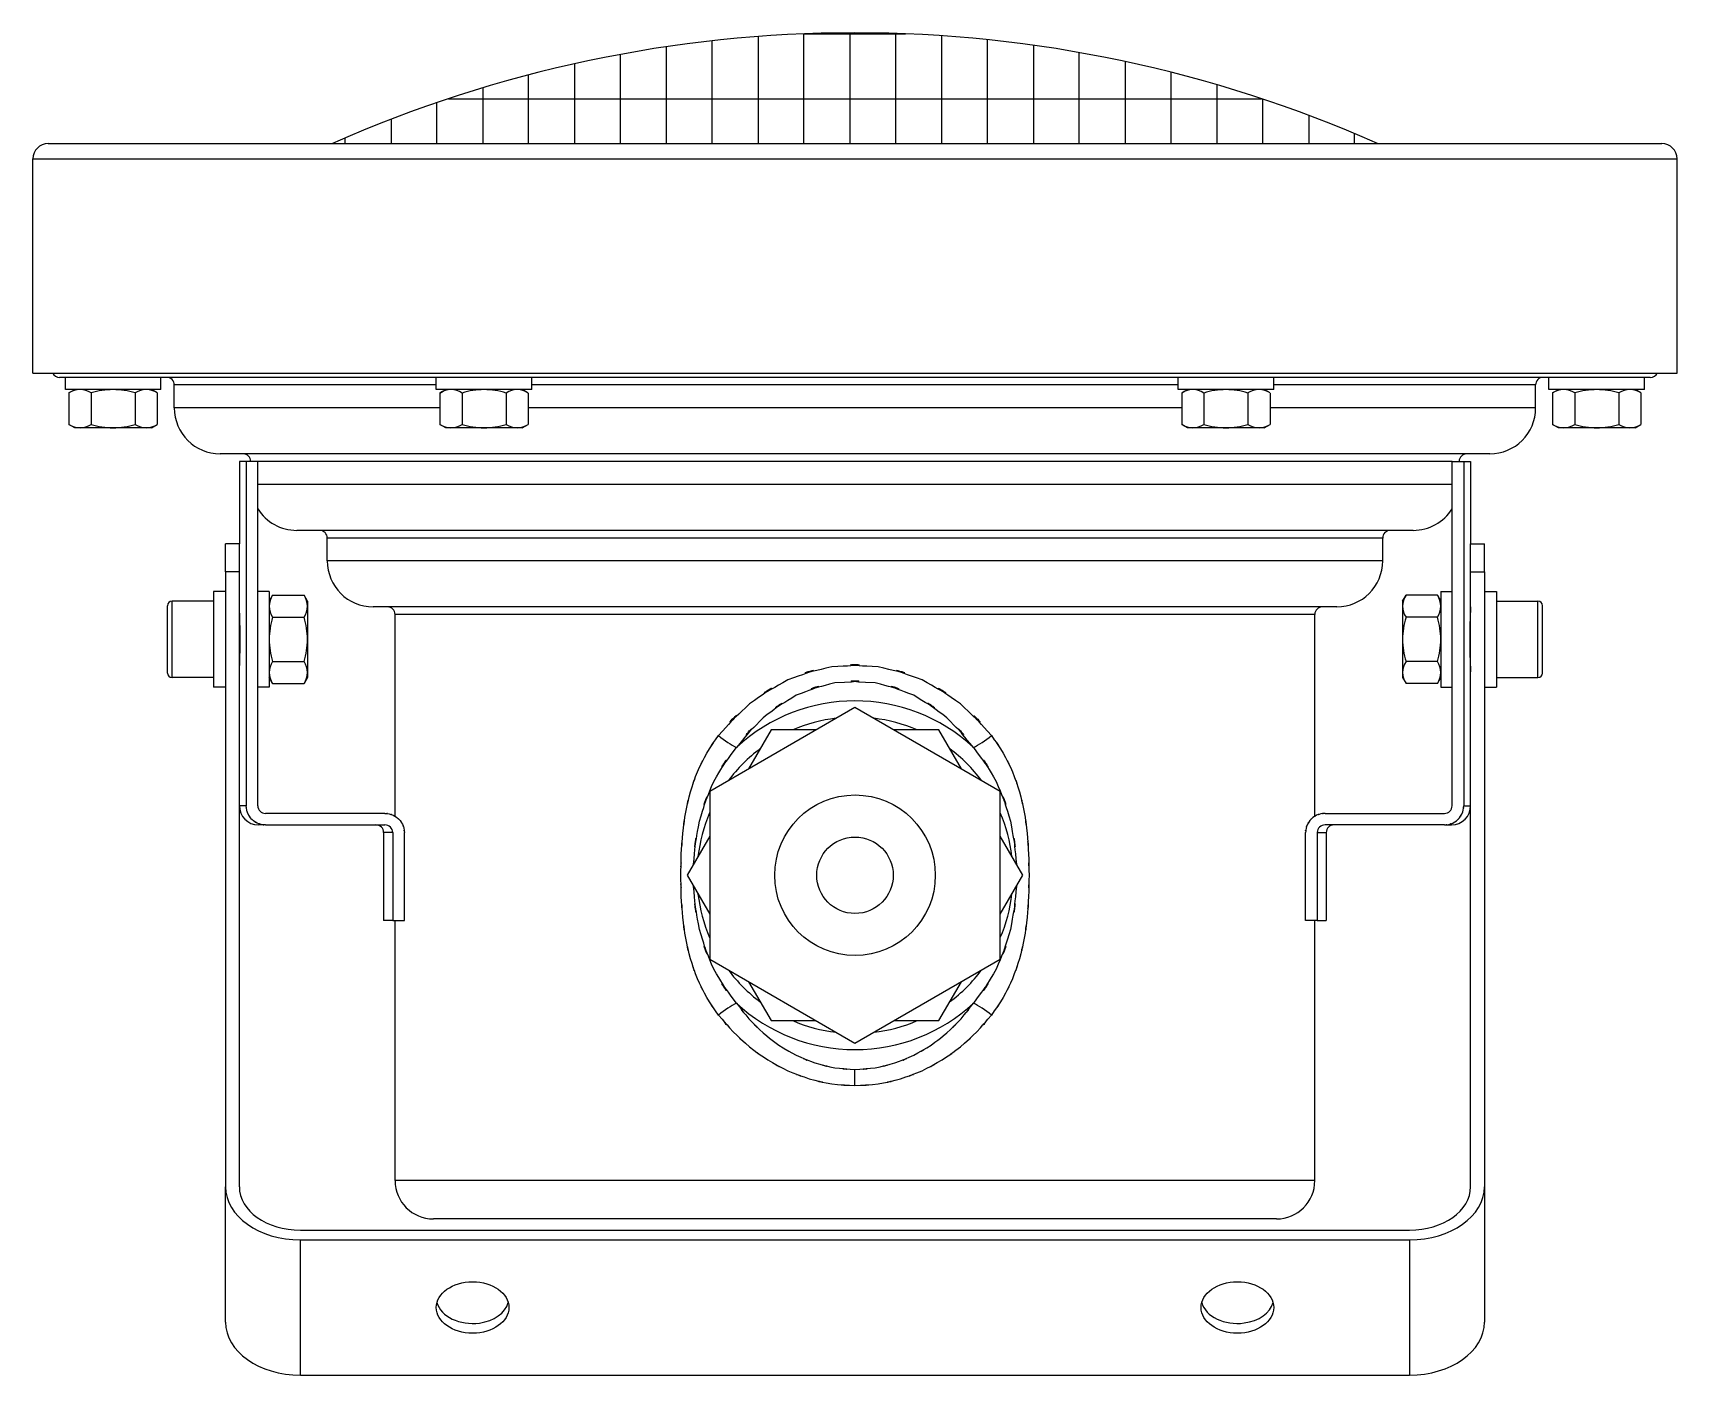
# Model space of a CAD drawing. Extents: x -4 to 244, y 0 to 215.
# Drawn here: x 148 to 244.2, y 122.5 to 201 of the extents above; entities that cross this region are included whole.
import ezdxf

# ---------------------------------------------------------------- set-up
doc = ezdxf.new("R2010")
doc.units = 0
doc.layers.add('LIVELLO_1', color=160, linetype='Continuous')

# ---------------------------------------------------------------- blocks, each defined once
blk = doc.blocks.new('AI9-BLK1')
at = {"layer": 'LIVELLO_1', "color": 250}
for p, q in [((62.918, 92.532), (62.918, 86.873)), ((65.603, 86.873), (65.603, 92.88)), ((68.286, 93.13), (68.286, 86.873)), ((70.97, 86.873), (70.97, 93.285)), ((70.992, 93.286), (76.918, 93.286)), ((73.655, 93.285), (73.655, 86.873)), ((76.337, 86.873), (76.337, 93.285)), ((79.021, 93.173), (79.021, 86.873)), ((81.705, 86.873), (81.705, 92.945)), ((84.389, 92.619), (84.389, 86.873)), ((57.551, 91.538), (57.551, 86.873)), ((60.234, 86.873), (60.234, 92.085)), ((87.073, 86.873), (87.073, 92.194)), ((89.756, 91.669), (89.756, 86.873)), ((54.865, 86.873), (54.865, 90.888)), ((92.442, 86.873), (92.442, 91.043)), ((50.176, 89.497), (97.735, 89.497)), ((52.183, 90.132), (52.183, 86.873)), ((95.125, 90.311), (95.125, 86.873)), ((97.808, 86.873), (97.808, 89.472)), ((49.499, 86.873), (49.499, 89.268)), ((100.493, 88.521), (100.493, 86.873)), ((46.816, 88.291), (46.816, 86.873)), ((26.764, 86.874), (121.147, 86.874)), ((44.132, 86.873), (44.132, 87.195)), ((103.177, 86.873), (103.177, 87.452)), ((25.869, 73.454), (25.869, 85.979)), ((25.869, 85.979), (122.042, 85.979)), ((25.869, 73.454), (122.042, 73.454)), ((120.475, 73.204), (27.433, 73.204)), ((33.362, 72.487), (33.362, 73.203)), ((55.055, 72.487), (55.055, 73.203)), ((98.445, 72.487), (98.445, 73.203)), ((120.139, 72.487), (120.139, 73.203)), ((27.98, 72.289), (28.326, 72.488)), ((27.98, 72.289), (27.98, 70.451)), ((29.273, 72.289), (29.273, 70.451)), ((31.855, 72.289), (31.855, 70.451)), ((33.145, 72.289), (32.799, 72.488)), ((33.145, 72.289), (33.145, 70.451)), ((34.141, 71.415), (34.141, 72.757)), ((49.461, 72.757), (34.141, 72.757)), ((49.678, 72.288), (50.025, 72.487)), ((49.678, 72.288), (49.678, 70.451)), ((50.969, 72.288), (50.969, 70.451)), ((53.551, 72.288), (53.551, 70.451)), ((54.842, 72.288), (54.497, 72.487)), ((54.842, 72.288), (54.842, 70.451)), ((92.852, 72.757), (55.052, 72.757)), ((93.065, 72.289), (93.411, 72.488)), ((93.066, 72.288), (93.066, 70.451)), ((94.36, 72.288), (94.36, 70.451)), ((96.942, 72.288), (96.942, 70.451)), ((98.231, 72.289), (97.886, 72.488)), ((98.232, 72.288), (98.232, 70.451)), ((113.765, 72.757), (98.444, 72.757)), ((113.765, 71.415), (113.765, 72.757)), ((114.761, 72.289), (115.109, 72.488)), ((114.761, 72.289), (114.761, 70.451)), ((116.053, 72.289), (116.053, 70.451)), ((118.635, 72.289), (118.635, 70.451)), ((119.927, 72.289), (119.582, 72.488)), ((119.927, 72.289), (119.927, 70.451)), ((49.675, 71.415), (34.141, 71.415)), ((93.065, 71.415), (54.841, 71.415)), ((113.765, 71.415), (98.231, 71.415)), ((28.326, 70.252), (27.98, 70.451)), ((28.625, 70.252), (28.326, 70.252)), ((30.562, 70.252), (28.625, 70.252)), ((32.799, 70.252), (33.145, 70.451)), ((50.025, 70.251), (49.678, 70.451)), ((50.323, 70.251), (50.025, 70.251)), ((52.26, 70.251), (50.323, 70.251)), ((54.497, 70.251), (54.842, 70.451)), ((93.411, 70.252), (93.065, 70.451)), ((93.712, 70.252), (93.411, 70.252)), ((95.65, 70.251), (93.713, 70.251)), ((97.886, 70.252), (98.231, 70.451)), ((115.109, 70.252), (114.761, 70.451)), ((115.407, 70.252), (115.109, 70.252)), ((117.345, 70.252), (115.407, 70.252)), ((119.582, 70.252), (119.927, 70.451)), ((111.082, 68.73), (36.825, 68.73)), ((37.945, 68.283), (37.945, 63.474)), ((38.346, 68.283), (37.945, 68.283)), ((108.883, 68.283), (39.023, 68.283)), ((108.883, 68.283), (109.561, 68.283)), ((109.561, 68.283), (109.561, 48.153)), ((109.561, 68.283), (109.962, 68.283)), ((109.962, 68.283), (109.962, 63.474)), ((108.883, 66.942), (39.023, 66.942)), ((106.608, 64.257), (41.298, 64.257)), ((43.088, 62.468), (43.088, 63.809)), ((104.82, 63.809), (43.088, 63.809)), ((104.82, 62.468), (104.82, 63.809)), ((37.138, 61.836), (37.138, 63.474)), ((37.948, 63.472), (37.141, 63.472)), ((37.945, 61.836), (37.945, 63.474)), ((109.962, 61.836), (109.962, 63.474)), ((109.963, 63.472), (110.769, 63.472)), ((110.769, 61.836), (110.769, 63.474)), ((37.138, 61.836), (37.138, 25.871)), ((37.945, 61.836), (37.138, 61.836)), ((37.945, 25.871), (37.945, 61.836)), ((104.82, 62.468), (43.088, 62.468)), ((37.141, 60.678), (36.427, 60.678)), ((39.691, 60.678), (39.026, 60.678)), ((108.22, 60.678), (108.883, 60.678)), ((110.769, 60.678), (111.484, 60.678)), ((111.484, 60.678), (111.484, 55.085)), ((33.743, 55.913), (33.743, 59.85)), ((36.427, 60.117), (34.01, 60.117)), ((34.01, 55.644), (34.01, 60.117)), ((39.891, 60.464), (39.691, 60.117)), ((39.891, 60.464), (41.728, 60.464)), ((41.929, 60.117), (41.728, 60.464)), ((102.134, 59.784), (45.772, 59.784)), ((105.982, 60.117), (106.184, 60.464)), ((105.982, 60.117), (105.982, 59.818)), ((105.982, 59.818), (105.982, 57.882)), ((108.019, 60.464), (106.184, 60.464)), ((108.019, 60.464), (108.22, 60.117)), ((111.484, 60.117), (113.902, 60.117)), ((39.891, 59.172), (41.728, 59.172)), ((47.057, 47.538), (47.057, 59.336)), ((100.851, 59.336), (47.057, 59.336)), ((100.851, 47.538), (100.851, 59.336)), ((108.019, 59.172), (106.184, 59.172)), ((41.929, 57.882), (41.929, 55.945)), ((105.982, 57.882), (105.982, 55.945)), ((39.891, 56.59), (41.728, 56.59)), ((41.929, 55.945), (41.929, 55.644)), ((105.982, 55.945), (105.982, 55.644)), ((108.019, 56.59), (106.184, 56.59)), ((36.427, 55.644), (34.01, 55.644)), ((37.141, 55.085), (36.427, 55.085)), ((39.891, 55.3), (39.691, 55.644)), ((39.891, 55.3), (41.728, 55.3)), ((41.929, 55.644), (41.728, 55.3)), ((105.982, 55.644), (106.184, 55.3)), ((108.019, 55.3), (106.184, 55.3)), ((108.019, 55.3), (108.22, 55.644)), ((110.769, 55.085), (111.484, 55.085)), ((111.484, 55.644), (113.902, 55.644)), ((69.049, 52.588), (67.733, 50.311)), ((71.677, 52.588), (69.049, 52.588)), ((78.861, 52.588), (76.232, 52.588)), ((80.178, 50.311), (78.861, 52.588)), ((38.346, 48.153), (37.945, 48.153)), ((109.561, 48.153), (109.962, 48.153)), ((46.458, 47.705), (39.477, 47.705)), ((39.477, 47.033), (39.062, 47.033)), ((39.477, 47.033), (46.458, 47.033)), ((46.386, 46.587), (46.386, 41.442)), ((46.913, 46.587), (46.386, 46.587)), ((65.455, 46.367), (64.14, 44.09)), ((83.77, 44.09), (82.455, 46.367)), ((100.994, 46.587), (101.521, 46.587)), ((108.429, 47.033), (101.448, 47.033)), ((101.521, 46.587), (101.521, 41.442)), ((108.429, 47.033), (108.846, 47.033)), ((64.14, 44.09), (65.455, 41.811)), ((82.455, 41.811), (83.77, 44.09)), ((46.913, 41.442), (46.386, 41.442)), ((47.057, 26.233), (47.057, 41.442)), ((100.851, 26.233), (100.851, 41.442)), ((100.994, 41.442), (101.521, 41.442)), ((67.733, 37.868), (69.049, 35.591)), ((78.861, 35.591), (80.178, 37.868)), ((69.049, 35.591), (71.677, 35.591)), ((76.232, 35.591), (78.861, 35.591)), ((73.952, 31.794), (73.952, 32.742)), ((100.851, 26.233), (47.057, 26.233)), ((37.138, 17.963), (37.138, 25.871)), ((41.521, 23.34), (106.384, 23.34)), ((98.614, 23.997), (49.292, 23.997)), ((41.521, 22.771), (106.384, 22.771)), ((41.521, 14.863), (41.521, 22.771)), ((41.521, 14.863), (106.384, 14.863))]:
    blk.add_line(p, q, dxfattribs=at)
for points in [[(33.362, 72.487), (30.566, 72.487), (27.77, 72.487), (27.77, 73.203)], [(55.055, 72.487), (52.26, 72.487), (49.464, 72.487), (49.464, 73.203)], [(98.445, 72.487), (95.65, 72.487), (92.853, 72.487), (92.853, 73.203)], [(120.139, 72.487), (117.345, 72.487), (114.548, 72.487), (114.548, 73.203)], [(32.799, 70.252), (32.499, 70.252), (30.562, 70.252)], [(54.497, 70.251), (54.198, 70.251), (52.26, 70.251)], [(97.887, 70.251), (97.587, 70.251), (95.65, 70.251)], [(119.582, 70.252), (119.282, 70.252), (117.345, 70.252)], [(39.023, 48.153), (39.023, 68.283), (38.346, 68.283), (38.346, 48.153)], [(109.962, 25.871), (109.962, 61.836), (110.769, 61.836), (110.769, 25.871)], [(36.427, 60.678), (36.427, 57.882), (36.427, 55.085)], [(39.691, 60.678), (39.691, 57.882), (39.691, 55.085), (39.026, 55.085)], [(108.22, 60.678), (108.22, 55.085), (108.883, 55.085)], [(41.929, 60.117), (41.929, 59.818), (41.929, 57.882)], [(113.902, 55.644), (113.902, 57.882), (113.902, 60.117)], [(114.168, 55.913), (114.168, 57.882), (114.168, 59.85)], [(65.455, 48.996), (65.455, 39.183), (73.954, 34.276), (82.455, 39.183), (82.455, 48.996), (73.954, 53.903), (65.455, 48.996)], [(46.913, 46.587), (46.913, 41.442), (47.597, 41.442), (47.597, 46.587)], [(100.994, 46.587), (100.994, 41.442), (100.308, 41.442), (100.308, 46.587)]]:
    blk.add_lwpolyline(points, dxfattribs=at)
for centre, radius in [((73.956, 44.09), 4.697), ((73.955, 44.09), 2.237)]:
    blk.add_circle(centre, radius, dxfattribs=at)
for centre, major_axis, ratio in [((51.59, 18.816), (-2.125, 0), 0.706922), ((96.32, 18.816), (-2.124, 0), 0.707323)]:
    blk.add_ellipse(centre, major_axis=major_axis, ratio=ratio, dxfattribs=at)
for points in [[(73.954, 93.345), (63.427, 93.345), (53.016, 91.141), (43.392, 86.874)], [(104.519, 86.874), (94.894, 91.141), (84.483, 93.345), (73.954, 93.345)], [(26.764, 86.874), (26.27, 86.874), (25.869, 86.474), (25.869, 85.979)], [(27.029, 73.454), (27.105, 73.302), (27.261, 73.204), (27.433, 73.204)], [(34.141, 72.757), (34.141, 73.004), (33.941, 73.204), (33.695, 73.204)], [(114.212, 73.204), (113.965, 73.204), (113.765, 73.004), (113.765, 72.757)], [(120.475, 73.204), (120.647, 73.204), (120.803, 73.302), (120.878, 73.454)], [(28.625, 72.488), (28.396, 72.48), (28.174, 72.41), (27.98, 72.289)], [(29.273, 72.289), (29.077, 72.41), (28.854, 72.48), (28.625, 72.488)], [(50.323, 72.487), (50.094, 72.479), (49.872, 72.41), (49.678, 72.288)], [(50.969, 72.288), (50.776, 72.409), (50.554, 72.479), (50.323, 72.487)], [(93.713, 72.487), (93.482, 72.479), (93.261, 72.41), (93.066, 72.288)], [(94.36, 72.288), (94.164, 72.409), (93.942, 72.479), (93.713, 72.487)], [(115.407, 72.488), (115.179, 72.48), (114.955, 72.41), (114.761, 72.289)], [(116.053, 72.289), (115.858, 72.41), (115.637, 72.48), (115.407, 72.488)], [(34.141, 71.415), (34.141, 69.932), (35.343, 68.73), (36.825, 68.73)], [(111.082, 68.73), (112.564, 68.73), (113.765, 69.932), (113.765, 71.415)], [(27.98, 70.451), (28.174, 70.329), (28.396, 70.26), (28.625, 70.252)], [(28.625, 70.252), (28.854, 70.26), (29.077, 70.329), (29.273, 70.451)], [(29.273, 70.451), (29.692, 70.323), (30.126, 70.257), (30.562, 70.252)], [(30.562, 70.252), (31.001, 70.257), (31.435, 70.323), (31.855, 70.451)], [(49.678, 70.451), (49.872, 70.328), (50.094, 70.259), (50.323, 70.251)], [(50.323, 70.251), (50.554, 70.259), (50.776, 70.328), (50.969, 70.451)], [(50.969, 70.451), (51.387, 70.323), (51.823, 70.256), (52.26, 70.251)], [(52.26, 70.251), (52.698, 70.256), (53.132, 70.323), (53.551, 70.451)], [(93.066, 70.451), (93.261, 70.328), (93.482, 70.259), (93.713, 70.251)], [(93.713, 70.251), (93.942, 70.259), (94.164, 70.328), (94.36, 70.451)], [(94.36, 70.451), (94.776, 70.323), (95.212, 70.256), (95.65, 70.251)], [(95.65, 70.251), (96.09, 70.256), (96.522, 70.323), (96.942, 70.451)], [(114.761, 70.451), (114.955, 70.329), (115.179, 70.26), (115.407, 70.252)], [(115.407, 70.252), (115.637, 70.26), (115.858, 70.329), (116.053, 70.451)], [(116.053, 70.451), (116.471, 70.323), (116.906, 70.257), (117.345, 70.252)], [(117.345, 70.252), (117.782, 70.257), (118.217, 70.323), (118.635, 70.451)], [(38.614, 68.283), (38.614, 68.53), (38.414, 68.73), (38.167, 68.73)], [(109.739, 68.73), (109.493, 68.73), (109.293, 68.53), (109.293, 68.283)], [(39.023, 65.515), (39.515, 64.732), (40.373, 64.257), (41.298, 64.257)], [(106.608, 64.257), (107.532, 64.257), (108.392, 64.732), (108.883, 65.515)], [(43.088, 63.809), (43.088, 64.056), (42.886, 64.257), (42.639, 64.257)], [(105.267, 64.257), (105.02, 64.257), (104.82, 64.056), (104.82, 63.809)], [(43.088, 62.468), (43.088, 60.985), (44.289, 59.784), (45.772, 59.784)], [(102.134, 59.784), (103.617, 59.784), (104.82, 60.985), (104.82, 62.468)], [(34.01, 60.117), (33.862, 60.117), (33.743, 59.998), (33.743, 59.85)], [(47.057, 59.336), (47.057, 59.583), (46.855, 59.784), (46.608, 59.784)], [(101.298, 59.784), (101.051, 59.784), (100.851, 59.583), (100.851, 59.336)], [(106.184, 60.464), (106.06, 60.27), (105.99, 60.046), (105.982, 59.818)], [(105.982, 59.818), (105.99, 59.588), (106.06, 59.367), (106.184, 59.172)], [(108.22, 59.818), (108.212, 60.046), (108.142, 60.27), (108.019, 60.464)], [(108.019, 59.172), (108.142, 59.367), (108.212, 59.588), (108.22, 59.818)], [(109.962, 59.784), (109.896, 58.517), (109.896, 57.248), (109.962, 55.981)], [(114.168, 59.85), (114.168, 59.998), (114.05, 60.117), (113.902, 60.117)], [(41.929, 57.882), (41.924, 58.318), (41.855, 58.753), (41.728, 59.172)], [(41.728, 56.59), (41.855, 57.008), (41.922, 57.442), (41.929, 57.882)], [(33.743, 55.913), (33.743, 55.765), (33.862, 55.644), (34.01, 55.644)], [(39.891, 56.59), (39.768, 56.397), (39.7, 56.173), (39.691, 55.945)], [(39.691, 55.945), (39.7, 55.715), (39.768, 55.492), (39.891, 55.3)], [(41.929, 55.945), (41.92, 56.173), (41.851, 56.397), (41.728, 56.59)], [(41.728, 55.3), (41.851, 55.492), (41.92, 55.715), (41.929, 55.945)], [(106.184, 56.59), (106.06, 56.397), (105.99, 56.173), (105.982, 55.945)], [(105.982, 55.945), (105.99, 55.715), (106.06, 55.492), (106.184, 55.3)], [(113.902, 55.644), (114.05, 55.644), (114.168, 55.765), (114.168, 55.913)], [(80.886, 51.564), (76.977, 55.192), (70.931, 55.192), (67.02, 51.564)], [(72.858, 53.27), (71.982, 53.166), (71.123, 52.935), (70.31, 52.588)], [(77.596, 52.588), (76.784, 52.935), (75.925, 53.166), (75.048, 53.27)], [(65.976, 52.259), (66.324, 51.977), (66.719, 51.714), (67.02, 51.564)], [(80.886, 51.564), (81.189, 51.714), (81.582, 51.977), (81.932, 52.259)], [(68.415, 51.493), (67.707, 50.964), (67.078, 50.336), (66.549, 49.627)], [(81.358, 49.627), (80.828, 50.336), (80.2, 50.964), (79.492, 51.493)], [(37.945, 48.153), (37.945, 47.534), (38.443, 47.033), (39.062, 47.033)], [(39.023, 48.153), (39.026, 47.904), (39.228, 47.704), (39.477, 47.705)], [(108.846, 47.033), (109.463, 47.033), (109.962, 47.534), (109.962, 48.153)], [(65.453, 47.731), (65.106, 46.92), (64.877, 46.06), (64.772, 45.184)], [(83.136, 45.184), (83.031, 46.06), (82.8, 46.92), (82.453, 47.731)], [(46.386, 46.587), (46.386, 46.835), (46.184, 47.033), (45.937, 47.033)], [(46.913, 46.587), (46.911, 46.837), (46.706, 47.035), (46.458, 47.033)], [(101.448, 47.033), (101.2, 47.035), (100.996, 46.837), (100.992, 46.587)], [(101.969, 47.033), (101.722, 47.033), (101.521, 46.835), (101.521, 46.587)], [(64.772, 42.994), (64.877, 42.116), (65.106, 41.257), (65.453, 40.445)], [(82.453, 40.445), (82.8, 41.257), (83.031, 42.116), (83.136, 42.994)], [(66.549, 38.549), (67.078, 37.84), (67.707, 37.212), (68.415, 36.683)], [(79.492, 36.683), (80.2, 37.212), (80.828, 37.84), (81.358, 38.549)], [(67.02, 36.612), (66.719, 36.462), (66.324, 36.198), (65.976, 35.917)], [(67.02, 36.612), (68.905, 34.864), (71.382, 33.893), (73.952, 33.893)], [(73.952, 33.893), (76.525, 33.893), (79.002, 34.864), (80.886, 36.612)], [(81.932, 35.917), (81.582, 36.198), (81.189, 36.462), (80.886, 36.612)], [(70.31, 35.588), (71.123, 35.241), (71.982, 35.01), (72.858, 34.906)], [(75.048, 34.906), (75.925, 35.01), (76.784, 35.241), (77.596, 35.588)], [(47.057, 26.233), (47.057, 24.997), (48.057, 23.997), (49.292, 23.997)], [(98.614, 23.997), (99.849, 23.997), (100.851, 24.997), (100.851, 26.233)], [(37.138, 25.871), (37.138, 24.16), (39.1, 22.771), (41.521, 22.771)], [(37.945, 25.871), (37.945, 24.473), (39.545, 23.34), (41.521, 23.34)], [(106.384, 23.34), (108.361, 23.34), (109.962, 24.473), (109.962, 25.871)], [(37.138, 17.963), (37.138, 16.25), (39.1, 14.863), (41.521, 14.863)]]:
    blk.add_open_spline(points, degree=3, dxfattribs=at)
for points, knots in [([(122.042, 73.454), (122.042, 73.454), (122.042, 85.979), (122.042, 85.979), (122.042, 86.474), (121.64, 86.874), (121.147, 86.874)], [0, 0, 0, 0, 1, 1, 1, 2, 2, 2, 2]), ([(31.855, 72.289), (31.435, 72.417), (31.001, 72.482), (30.562, 72.488), (30.126, 72.482), (29.692, 72.417), (29.273, 72.289)], [0, 0, 0, 0, 1, 1, 1, 2, 2, 2, 2]), ([(33.145, 72.289), (32.952, 72.41), (32.728, 72.48), (32.499, 72.488), (32.269, 72.48), (32.046, 72.41), (31.855, 72.289)], [0, 0, 0, 0, 1, 1, 1, 2, 2, 2, 2]), ([(53.551, 72.288), (53.132, 72.416), (52.698, 72.482), (52.26, 72.487), (51.823, 72.482), (51.387, 72.416), (50.969, 72.288)], [0, 0, 0, 0, 1, 1, 1, 2, 2, 2, 2]), ([(54.842, 72.288), (54.649, 72.41), (54.427, 72.479), (54.198, 72.487), (53.969, 72.479), (53.747, 72.409), (53.551, 72.288)], [0, 0, 0, 0, 1, 1, 1, 2, 2, 2, 2]), ([(96.942, 72.288), (96.522, 72.416), (96.09, 72.482), (95.65, 72.487), (95.212, 72.482), (94.776, 72.416), (94.36, 72.288)], [0, 0, 0, 0, 1, 1, 1, 2, 2, 2, 2]), ([(98.231, 72.289), (98.037, 72.41), (97.815, 72.48), (97.586, 72.488), (97.356, 72.48), (97.133, 72.41), (96.941, 72.289)], [0, 0, 0, 0, 1, 1, 1, 2, 2, 2, 2]), ([(118.635, 72.289), (118.217, 72.417), (117.782, 72.482), (117.345, 72.488), (116.906, 72.482), (116.471, 72.417), (116.053, 72.289)], [0, 0, 0, 0, 1, 1, 1, 2, 2, 2, 2]), ([(119.927, 72.289), (119.734, 72.41), (119.511, 72.48), (119.282, 72.488), (119.051, 72.48), (118.83, 72.41), (118.635, 72.289)], [0, 0, 0, 0, 1, 1, 1, 2, 2, 2, 2]), ([(31.855, 70.451), (32.046, 70.329), (32.269, 70.26), (32.499, 70.252), (32.728, 70.26), (32.952, 70.329), (33.145, 70.451)], [0, 0, 0, 0, 1, 1, 1, 2, 2, 2, 2]), ([(53.551, 70.451), (53.745, 70.328), (53.969, 70.259), (54.198, 70.251), (54.427, 70.259), (54.649, 70.328), (54.842, 70.451)], [0, 0, 0, 0, 1, 1, 1, 2, 2, 2, 2]), ([(96.942, 70.451), (97.134, 70.328), (97.357, 70.259), (97.587, 70.251), (97.816, 70.259), (98.038, 70.328), (98.232, 70.451)], [0, 0, 0, 0, 1, 1, 1, 2, 2, 2, 2]), ([(118.635, 70.451), (118.829, 70.329), (119.051, 70.26), (119.282, 70.252), (119.511, 70.26), (119.734, 70.329), (119.927, 70.451)], [0, 0, 0, 0, 1, 1, 1, 2, 2, 2, 2]), ([(101.448, 47.705), (101.448, 47.705), (108.429, 47.705), (108.429, 47.705), (108.678, 47.704), (108.881, 47.904), (108.883, 48.153), (108.883, 48.153), (108.883, 68.283), (108.883, 68.283)], [0, 0, 0, 0, 1, 1, 1, 2, 2, 2, 3, 3, 3, 3]), ([(37.945, 55.981), (37.978, 56.615), (37.994, 57.249), (37.994, 57.883), (37.994, 58.517), (37.978, 59.15), (37.945, 59.784)], [0, 0, 0, 0, 1, 1, 1, 2, 2, 2, 2]), ([(39.891, 60.464), (39.768, 60.27), (39.7, 60.046), (39.691, 59.818), (39.7, 59.588), (39.768, 59.367), (39.891, 59.172)], [0, 0, 0, 0, 1, 1, 1, 2, 2, 2, 2]), ([(41.728, 59.172), (41.851, 59.367), (41.92, 59.588), (41.929, 59.818), (41.92, 60.046), (41.851, 60.27), (41.728, 60.464)], [0, 0, 0, 0, 1, 1, 1, 2, 2, 2, 2]), ([(39.891, 59.172), (39.765, 58.753), (39.696, 58.318), (39.691, 57.882), (39.696, 57.442), (39.765, 57.008), (39.891, 56.59)], [0, 0, 0, 0, 1, 1, 1, 2, 2, 2, 2]), ([(106.184, 59.172), (106.056, 58.753), (105.987, 58.318), (105.982, 57.882), (105.987, 57.442), (106.056, 57.008), (106.184, 56.59)], [0, 0, 0, 0, 1, 1, 1, 2, 2, 2, 2]), ([(108.019, 56.59), (108.147, 57.008), (108.215, 57.442), (108.22, 57.882), (108.215, 58.318), (108.147, 58.753), (108.019, 59.172)], [0, 0, 0, 0, 1, 1, 1, 2, 2, 2, 2]), ([(81.932, 52.259), (79.3, 55.133), (82.926, 51.413), (80.117, 54.118), (76.834, 56.333), (81.308, 53.539), (77.879, 55.516), (74.065, 56.819), (79.211, 55.283), (75.306, 56.283), (71.246, 56.45), (76.66, 56.45), (72.599, 56.283), (68.695, 55.283), (73.841, 56.819), (70.026, 55.516), (66.598, 53.539), (71.072, 56.333), (67.788, 54.118), (64.98, 51.413), (68.609, 55.133), (65.976, 52.259)], [0, 0, 0, 0, 1, 1, 1, 2, 2, 2, 3, 3, 3, 4, 4, 4, 5, 5, 5, 6, 6, 6, 7, 7, 7, 7]), ([(80.886, 51.564), (78.635, 54.239), (81.749, 50.768), (79.331, 53.299), (76.489, 55.378), (80.374, 52.749), (77.389, 54.614), (74.06, 55.843), (78.56, 54.393), (75.141, 55.338), (71.581, 55.496), (76.325, 55.496), (72.767, 55.338), (69.348, 54.393), (73.846, 55.843), (70.518, 54.614), (67.533, 52.749), (71.416, 55.378), (68.577, 53.299), (66.158, 50.768), (69.271, 54.239), (67.02, 51.564)], [0, 0, 0, 0, 1, 1, 1, 2, 2, 2, 3, 3, 3, 4, 4, 4, 5, 5, 5, 6, 6, 6, 7, 7, 7, 7]), ([(108.019, 55.3), (108.142, 55.492), (108.212, 55.715), (108.22, 55.945), (108.212, 56.173), (108.142, 56.397), (108.019, 56.59)], [0, 0, 0, 0, 1, 1, 1, 2, 2, 2, 2]), ([(65.976, 35.917), (64.913, 37.431), (66.292, 35.386), (65.287, 36.939), (64.437, 38.578), (65.532, 36.373), (64.739, 38.042), (64.098, 39.774), (64.915, 37.451), (64.331, 39.204), (63.884, 40.997), (64.446, 38.598), (64.051, 40.403), (63.775, 42.231), (64.115, 39.79), (63.881, 41.625), (63.739, 43.469), (63.908, 41.007), (63.796, 42.855), (63.748, 44.704), (63.798, 42.238), (63.772, 44.087), (63.798, 45.938), (63.748, 43.471), (63.796, 45.321), (63.908, 47.17), (63.739, 44.707), (63.881, 46.552), (64.115, 48.386), (63.775, 45.944), (64.051, 47.773), (64.446, 49.579), (63.884, 47.179), (64.331, 48.973), (64.915, 50.725), (64.098, 48.402), (64.739, 50.135), (65.532, 51.804), (64.437, 49.598), (65.287, 51.237), (66.292, 52.79), (64.913, 50.746), (65.976, 52.259)], [0, 0, 0, 0, 1, 1, 1, 2, 2, 2, 3, 3, 3, 4, 4, 4, 5, 5, 5, 6, 6, 6, 7, 7, 7, 8, 8, 8, 9, 9, 9, 10, 10, 10, 11, 11, 11, 12, 12, 12, 13, 13, 13, 14, 14, 14, 14]), ([(64.506, 44.725), (64.924, 48.543), (64.231, 43.469), (64.853, 47.261), (65.999, 50.78), (64.323, 46.141), (65.691, 49.582), (67.578, 52.628), (64.921, 48.662), (67.02, 51.564)], [0, 0, 0, 0, 1, 1, 1, 2, 2, 2, 3, 3, 3, 3]), ([(80.886, 51.564), (82.984, 48.662), (80.327, 52.628), (82.215, 49.582), (83.583, 46.141), (81.907, 50.78), (83.054, 47.261), (83.676, 43.469), (82.984, 48.543), (83.4, 44.725)], [0, 0, 0, 0, 1, 1, 1, 2, 2, 2, 3, 3, 3, 3]), ([(81.932, 52.259), (82.993, 50.746), (81.614, 52.79), (82.619, 51.237), (83.47, 49.598), (82.375, 51.804), (83.169, 50.135), (83.81, 48.402), (82.992, 50.725), (83.577, 48.973), (84.022, 47.179), (83.462, 49.579), (83.856, 47.773), (84.132, 45.944), (83.792, 48.386), (84.026, 46.552), (84.168, 44.707), (83.999, 47.17), (84.111, 45.321), (84.159, 43.471), (84.109, 45.938), (84.135, 44.087), (84.109, 42.238), (84.159, 44.704), (84.111, 42.855), (83.999, 41.007), (84.168, 43.469), (84.026, 41.625), (83.792, 39.79), (84.132, 42.231), (83.856, 40.403), (83.462, 38.598), (84.022, 40.997), (83.577, 39.204), (82.992, 37.451), (83.81, 39.774), (83.169, 38.042), (82.375, 36.373), (83.47, 38.578), (82.619, 36.939), (81.614, 35.386), (82.993, 37.431), (81.932, 35.917)], [0, 0, 0, 0, 1, 1, 1, 2, 2, 2, 3, 3, 3, 4, 4, 4, 5, 5, 5, 6, 6, 6, 7, 7, 7, 8, 8, 8, 9, 9, 9, 10, 10, 10, 11, 11, 11, 12, 12, 12, 13, 13, 13, 14, 14, 14, 14]), ([(39.477, 47.033), (39.1, 47.064), (39.601, 47.009), (39.227, 47.062), (38.865, 47.174), (39.343, 47.011), (38.988, 47.143), (38.661, 47.332), (39.09, 47.068), (38.774, 47.276), (38.495, 47.533), (38.855, 47.179), (38.594, 47.452), (38.379, 47.765), (38.652, 47.341), (38.459, 47.665), (38.321, 48.017), (38.49, 47.542), (38.374, 47.903), (38.319, 48.276), (38.377, 47.776), (38.346, 48.153)], [0, 0, 0, 0, 1, 1, 1, 2, 2, 2, 3, 3, 3, 4, 4, 4, 5, 5, 5, 6, 6, 6, 7, 7, 7, 7]), ([(108.429, 47.033), (108.807, 47.064), (108.306, 47.009), (108.68, 47.062), (109.04, 47.174), (108.565, 47.011), (108.919, 47.143), (109.246, 47.332), (108.818, 47.068), (109.133, 47.276), (109.412, 47.533), (109.051, 47.179), (109.312, 47.452), (109.525, 47.765), (109.254, 47.341), (109.448, 47.665), (109.585, 48.017), (109.417, 47.542), (109.531, 47.903), (109.587, 48.276), (109.529, 47.776), (109.561, 48.153)], [0, 0, 0, 0, 1, 1, 1, 2, 2, 2, 3, 3, 3, 4, 4, 4, 5, 5, 5, 6, 6, 6, 7, 7, 7, 7]), ([(46.458, 47.705), (46.835, 47.675), (46.333, 47.731), (46.709, 47.678), (47.071, 47.567), (46.593, 47.73), (46.948, 47.596), (47.277, 47.408), (46.846, 47.672), (47.164, 47.465), (47.444, 47.209), (47.081, 47.561), (47.344, 47.287), (47.561, 46.976), (47.286, 47.401), (47.482, 47.075), (47.623, 46.723), (47.451, 47.198), (47.569, 46.839), (47.624, 46.463), (47.566, 46.965), (47.597, 46.587)], [0, 0, 0, 0, 1, 1, 1, 2, 2, 2, 3, 3, 3, 4, 4, 4, 5, 5, 5, 6, 6, 6, 7, 7, 7, 7]), ([(101.448, 47.705), (101.07, 47.675), (101.573, 47.731), (101.198, 47.678), (100.837, 47.567), (101.314, 47.73), (100.958, 47.596), (100.629, 47.408), (101.061, 47.672), (100.743, 47.465), (100.462, 47.209), (100.824, 47.561), (100.561, 47.287), (100.346, 46.976), (100.621, 47.401), (100.425, 47.075), (100.283, 46.723), (100.456, 47.198), (100.339, 46.839), (100.282, 46.463), (100.341, 46.965), (100.308, 46.587)], [0, 0, 0, 0, 1, 1, 1, 2, 2, 2, 3, 3, 3, 4, 4, 4, 5, 5, 5, 6, 6, 6, 7, 7, 7, 7]), ([(67.02, 36.612), (64.921, 39.514), (67.578, 35.55), (65.691, 38.595), (64.323, 42.035), (65.999, 37.395), (64.853, 40.915), (64.231, 44.707), (64.924, 39.633), (64.506, 43.451)], [0, 0, 0, 0, 1, 1, 1, 2, 2, 2, 3, 3, 3, 3]), ([(83.4, 43.451), (82.984, 39.633), (83.676, 44.707), (83.054, 40.915), (81.907, 37.395), (83.583, 42.035), (82.215, 38.595), (80.327, 35.55), (82.984, 39.514), (80.886, 36.612)], [0, 0, 0, 0, 1, 1, 1, 2, 2, 2, 3, 3, 3, 3]), ([(67.02, 36.612), (68.091, 35.229), (66.634, 37.052), (67.747, 35.702), (68.969, 34.445), (67.313, 36.094), (68.577, 34.877), (69.943, 33.773), (68.093, 35.213), (69.502, 34.158), (71.007, 33.236), (68.976, 34.425), (70.518, 33.562), (72.147, 32.858), (69.957, 33.753), (71.613, 33.115), (73.335, 32.659), (71.027, 33.218), (72.767, 32.837), (74.542, 32.655), (72.17, 32.846), (73.952, 32.742)], [0, 0, 0, 0, 1, 1, 1, 2, 2, 2, 3, 3, 3, 4, 4, 4, 5, 5, 5, 6, 6, 6, 7, 7, 7, 7]), ([(73.952, 32.742), (75.737, 32.846), (73.362, 32.655), (75.141, 32.837), (76.88, 33.218), (74.57, 32.659), (76.294, 33.115), (77.95, 33.753), (75.761, 32.858), (77.389, 33.562), (78.93, 34.425), (76.898, 33.236), (78.404, 34.158), (79.812, 35.213), (77.962, 33.772), (79.331, 34.877), (80.594, 36.094), (78.936, 34.444), (80.16, 35.702), (81.272, 37.052), (79.816, 35.229), (80.886, 36.612)], [0, 0, 0, 0, 1, 1, 1, 2, 2, 2, 3, 3, 3, 4, 4, 4, 5, 5, 5, 6, 6, 6, 7, 7, 7, 7]), ([(65.976, 35.917), (67.232, 34.43), (65.527, 36.387), (66.828, 34.938), (68.249, 33.593), (66.325, 35.356), (67.788, 34.058), (69.374, 32.881), (67.235, 34.413), (68.858, 33.291), (70.594, 32.312), (68.257, 33.575), (70.026, 32.659), (71.893, 31.915), (69.387, 32.86), (71.281, 32.188), (73.251, 31.707), (70.613, 32.294), (72.599, 31.892), (74.627, 31.702), (71.919, 31.901), (73.952, 31.794)], [0, 0, 0, 0, 1, 1, 1, 2, 2, 2, 3, 3, 3, 4, 4, 4, 5, 5, 5, 6, 6, 6, 7, 7, 7, 7]), ([(73.952, 31.794), (75.986, 31.901), (73.28, 31.702), (75.306, 31.892), (77.295, 32.294), (74.656, 31.707), (76.625, 32.188), (78.521, 32.86), (76.012, 31.915), (77.879, 32.659), (79.648, 33.575), (77.313, 32.312), (79.047, 33.291), (80.67, 34.413), (78.533, 32.881), (80.117, 34.058), (81.581, 35.356), (79.659, 33.593), (81.08, 34.938), (82.377, 36.387), (80.675, 34.43), (81.932, 35.917)], [0, 0, 0, 0, 1, 1, 1, 2, 2, 2, 3, 3, 3, 4, 4, 4, 5, 5, 5, 6, 6, 6, 7, 7, 7, 7]), ([(106.384, 22.771), (108.805, 22.771), (110.769, 24.16), (110.769, 25.871), (110.769, 25.871), (110.769, 17.963), (110.769, 17.963)], [0, 0, 0, 0, 1, 1, 1, 2, 2, 2, 2]), ([(106.384, 22.771), (106.384, 22.771), (106.384, 14.863), (106.384, 14.863), (108.805, 14.863), (110.769, 16.25), (110.769, 17.963)], [0, 0, 0, 0, 1, 1, 1, 2, 2, 2, 2]), ([(49.504, 19.101), (49.727, 18.286), (50.84, 17.753), (51.992, 17.909), (52.845, 18.027), (53.511, 18.497), (53.676, 19.101)], [0, 0, 0, 0, 1, 1, 1, 2, 2, 2, 2]), ([(94.234, 19.102), (94.457, 18.286), (95.57, 17.753), (96.723, 17.91), (97.576, 18.027), (98.242, 18.498), (98.406, 19.102)], [0, 0, 0, 0, 1, 1, 1, 2, 2, 2, 2])]:
    blk.add_open_spline(points, degree=3, knots=knots, dxfattribs=at)

msp = doc.modelspace()

# ---------------------------------------------------------------- block references
at = {"layer": 'LIVELLO_1', "color": 7}
msp.add_blockref('AI9-BLK1', (122.168254, 107.667416), dxfattribs=at)

doc.saveas('drawing.dxf')
